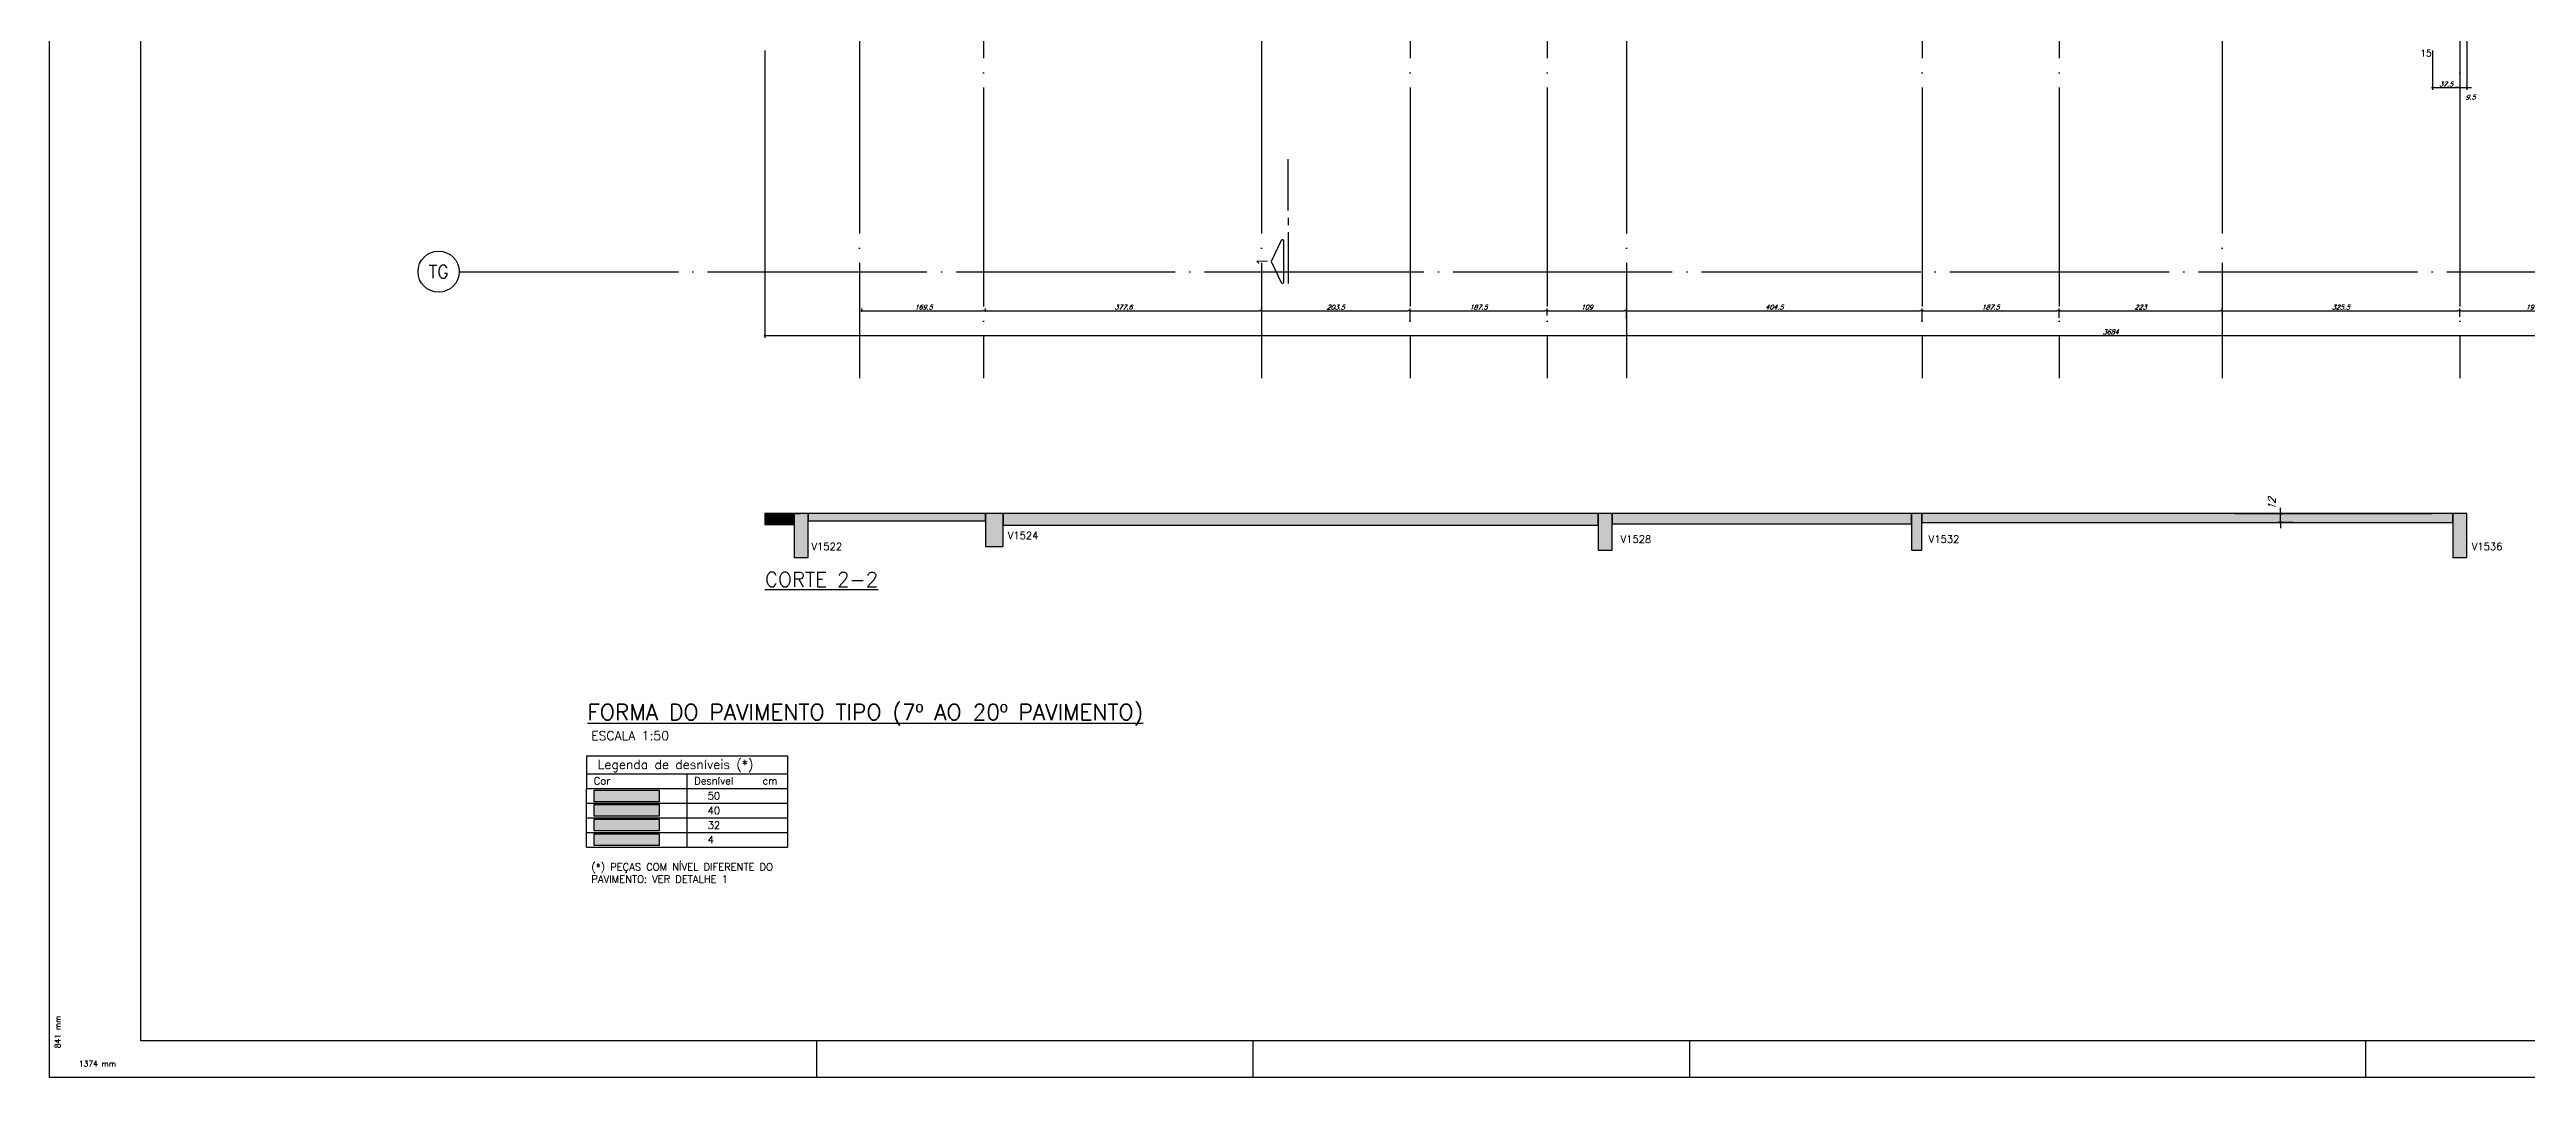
# Model space of a CAD drawing. Header units: millimetres. Extents: x -2368 to 4502, y -1988 to 2217.
# Drawn here: x -2368 to 1022, y -1988 to -581 of the extents above; entities that cross this region are included whole.
import ezdxf
from ezdxf.enums import TextEntityAlignment as Align

# ---------------------------------------------------------------- set-up
doc = ezdxf.new("R2010")
doc.units = ezdxf.units.MM
doc.header["$LTSCALE"] = 50
doc.linetypes.add('EIXO', pattern=[6.8, 6, -0.4, 0, -0.4])
for name, color, linetype in [('F-CORTE', 4, 'Continuous'), ('F-CORTE-INDICAÇÃO', 4, 'Continuous'), ('F-COTAS', 106, 'Continuous'), ('F-DESNIVEL-1', 254, 'Continuous'), ('F-EIXO', 12, 'EIXO'), ('F-MARGEM', 1, 'Continuous'), ('F-PILARES-DIM', 172, 'Continuous'), ('F-SOLIDO-CORTE', 71, 'Continuous'), ('F-TABELA-NÍVEIS', 1, 'Continuous'), ('F-TEXTO', 6, 'Continuous'), ('F-TEXTO-YELLOW', 2, 'Continuous')]:
    doc.layers.add(name, color=color, linetype=linetype)
for name, color, linetype, true_color in [('F-DESNIVEL-2', 7, 'Continuous', 0xffd1e8), ('F-DESNIVEL-3', 7, 'Continuous', 0xd5c7ff), ('F-DESNIVEL-4', 7, 'Continuous', 0xc3f1b6)]:
    doc.layers.add(name, color=color, linetype=linetype, true_color=true_color)
doc.styles.add('CP-TEXT-INCL', font='romans.shx', dxfattribs={"oblique": 20})
doc.styles.add('CP-TEXTO', font='romans.shx')
doc.styles.add('MCP', font='romans.shx')
doc.styles.add('ROMANS', font='romans.shx')
doc.dimstyles.new('CP-COTAS-50', dxfattribs={"dimscale": 0.64, "dimtxt": 10, "dimasz": 5, "dimexe": 5, "dimexo": 5, "dimgap": 2.5, "dimtad": 1, "dimdec": 1, "dimdsep": 46, "dimtxsty": 'CP-TEXT-INCL', "dimblk1": 'DOT', "dimblk2": 'DOT', "dimsah": 1, "dimcen": 9, "dimclrd": 256, "dimclre": 256, "dimclrt": 256, "dimadec": 0, "dimazin": 0, "dimtfac": 1, "dimtdec": 1, "dimtmove": 2, "dimatfit": 3, "dimldrblk": 'DOT', "dimfxl": 0, "dimtolj": 1, "dimarcsym": 0})

# ---------------------------------------------------------------- blocks, each defined once
blk = doc.blocks.new('*U8')
at = {"layer": 'F-CORTE-INDICAÇÃO'}
for p, q in [((-100, 0), (-170, 0)), ((-80, 0), (-90, 0)), ((-70, 0), (0, 0))]:
    blk.add_line(p, q, dxfattribs=at)
blk.add_lwpolyline([(-112, 6, 0.802585), (-111.2, 9.8), (-140, 23.3), (-168.8, 9.8, 0.802585), (-168, 6)], format="xyb", close=True, dxfattribs=at)
at = {"layer": 'F-CORTE-INDICAÇÃO', "style": 'ROMANS'}
blk.add_attdef('CORTE', text='', height=15, dxfattribs=at).set_placement((-140, 35.8), align=Align.MIDDLE_CENTER)
at = {"layer": 'F-CORTE-INDICAÇÃO', "color": 2, "style": 'ROMANS'}
blk.add_attdef('FOLHA', text='', height=12, dxfattribs=at).set_placement((-140, -10), align=Align.MIDDLE_CENTER)
blk = doc.blocks.new('*U19')
at = {"layer": 'F-EIXO'}
blk.add_line((0, 0), (0, -2878.8), dxfattribs=at)
at = {"layer": 'F-EIXO', "color": 2, "linetype": 'Continuous'}
blk.add_circle((0, 28.2), 28.2, dxfattribs=at)
at = {"layer": 'F-TEXTO', "style": 'ROMANS'}
blk.add_attdef('EIXO', text='', height=17.5, rotation=360, dxfattribs=at).set_placement((0, 28.2), align=Align.MIDDLE_CENTER)
blk = doc.blocks.new('*U172')
at = {"layer": 'F-EIXO'}
blk.add_line((0, 0), (0, -2778.8), dxfattribs=at)
at = {"layer": 'F-EIXO', "color": 2, "linetype": 'Continuous'}
blk.add_circle((0, 28.2), 28.2, dxfattribs=at)
at = {"layer": 'F-TEXTO', "style": 'ROMANS'}
blk.add_attdef('EIXO', text='', height=17.5, rotation=360, dxfattribs=at).set_placement((0, 28.2), align=Align.MIDDLE_CENTER)
blk = doc.blocks.new('*U21')
at = {"layer": 'F-EIXO'}
blk.add_line((0, 0), (0, -2878.8), dxfattribs=at)
at = {"layer": 'F-EIXO', "color": 2, "linetype": 'Continuous'}
blk.add_circle((0, 28.2), 28.2, dxfattribs=at)
at = {"layer": 'F-TEXTO', "style": 'ROMANS'}
blk.add_attdef('EIXO', text='', height=17.5, rotation=360, dxfattribs=at).set_placement((0, 28.2), align=Align.MIDDLE_CENTER)
blk = doc.blocks.new('*U173')
at = {"layer": 'F-EIXO'}
blk.add_line((0, 0), (0, -2878.8), dxfattribs=at)
at = {"layer": 'F-EIXO', "color": 2, "linetype": 'Continuous'}
blk.add_circle((0, 28.2), 28.2, dxfattribs=at)
at = {"layer": 'F-TEXTO', "style": 'ROMANS'}
blk.add_attdef('EIXO', text='', height=17.5, rotation=360, dxfattribs=at).set_placement((0, 28.2), align=Align.MIDDLE_CENTER)
blk = doc.blocks.new('*U171')
at = {"layer": 'F-EIXO'}
blk.add_line((0, 0), (0, -2878.8), dxfattribs=at)
at = {"layer": 'F-EIXO', "color": 2, "linetype": 'Continuous'}
blk.add_circle((0, 28.2), 28.2, dxfattribs=at)
at = {"layer": 'F-TEXTO', "style": 'ROMANS'}
blk.add_attdef('EIXO', text='', height=17.5, rotation=360, dxfattribs=at).set_placement((0, 28.2), align=Align.MIDDLE_CENTER)
blk = doc.blocks.new('*U16')
at = {"layer": 'F-EIXO'}
blk.add_line((0, 0), (4857.5, 0), dxfattribs=at)
at = {"layer": 'F-EIXO', "color": 2, "linetype": 'Continuous'}
blk.add_circle((-28.2, 0), 28.2, dxfattribs=at)
at = {"layer": 'F-TEXTO', "style": 'ROMANS'}
blk.add_attdef('EIXO', text='', height=17.5, dxfattribs=at).set_placement((-28.2, 0), align=Align.MIDDLE_CENTER)
blk = doc.blocks.new('_DOT')
at = {"color": 0, "linetype": 'ByBlock'}
blk.add_line((-0.5, 0), (-1, 0), dxfattribs=at)
at = {"color": 0, "linetype": 'ByBlock', "const_width": 0.5}
blk.add_lwpolyline([(-0.25, 0, 1), (0.25, 0, 1)], format="xyb", close=True, dxfattribs=at)
blk = doc.blocks.new('*D210')
at = {"layer": 'DEFPOINTS', "color": 0, "transparency": 16777216}
for p in [(-1389, -579), (2295, -855.5), (2295, -972.3)]:
    blk.add_point(p, dxfattribs=at)
at = {"layer": 'F-COTAS', "lineweight": -2, "transparency": 16777216}
for p, q in [((-1389, -582.2), (-1389, -975.5)), ((2295, -858.7), (2295, -975.5)), ((-1385.8, -972.3), (2291.8, -972.3))]:
    blk.add_line(p, q, dxfattribs=at)
at = {"layer": 'F-COTAS', "lineweight": -2, "transparency": 16777216, "xscale": 3.2, "yscale": 3.2, "zscale": 3.2, "rotation": 180}
blk.add_blockref('_DOT', (-1389, -972.3), dxfattribs=at)
at = {"layer": 'F-COTAS', "lineweight": -2, "transparency": 16777216, "xscale": 3.2, "yscale": 3.2, "zscale": 3.2}
blk.add_blockref('_DOT', (2295, -972.3), dxfattribs=at)
at = {"layer": 'F-COTAS', "transparency": 16777216, "insert": (453, -967.5), "char_height": 6.4, "attachment_point": 5, "style": 'CP-TEXT-INCL'}
blk.add_mtext('\\A1;3684', dxfattribs=at)
blk = doc.blocks.new('*D211')
at = {"layer": 'DEFPOINTS', "color": 0, "transparency": 16777216}
for p in [(-1256.6, -943.2), (-1087.1, -938.4), (-1087.1, -943.2)]:
    blk.add_point(p, dxfattribs=at)
at = {"layer": 'F-COTAS', "lineweight": -2, "transparency": 16777216}
for p, q in [((-1256.6, -940), (-1256.6, -935.2)), ((-1253.4, -938.4), (-1090.3, -938.4)), ((-1087.1, -940), (-1087.1, -935.2))]:
    blk.add_line(p, q, dxfattribs=at)
at = {"layer": 'F-COTAS', "lineweight": -2, "transparency": 16777216, "xscale": 3.2, "yscale": 3.2, "zscale": 3.2, "rotation": 180}
blk.add_blockref('_DOT', (-1256.6, -938.4), dxfattribs=at)
at = {"layer": 'F-COTAS', "lineweight": -2, "transparency": 16777216, "xscale": 3.2, "yscale": 3.2, "zscale": 3.2}
blk.add_blockref('_DOT', (-1087.1, -938.4), dxfattribs=at)
at = {"layer": 'F-COTAS', "transparency": 16777216, "insert": (-1171.9, -933.6), "char_height": 6.4, "attachment_point": 5, "style": 'CP-TEXT-INCL'}
blk.add_mtext('\\A1;169.5', dxfattribs=at)
blk = doc.blocks.new('*D212')
at = {"layer": 'DEFPOINTS', "color": 0, "transparency": 16777216}
for p in [(-1087.1, -943.2), (-709.5, -938.4), (-709.5, -940.9)]:
    blk.add_point(p, dxfattribs=at)
at = {"layer": 'F-COTAS', "lineweight": -2, "transparency": 16777216}
for p, q in [((-1087.1, -940), (-1087.1, -935.2)), ((-1083.9, -938.4), (-712.7, -938.4)), ((-709.5, -937.7), (-709.5, -935.2))]:
    blk.add_line(p, q, dxfattribs=at)
at = {"layer": 'F-COTAS', "lineweight": -2, "transparency": 16777216, "xscale": 3.2, "yscale": 3.2, "zscale": 3.2, "rotation": 180}
blk.add_blockref('_DOT', (-1087.1, -938.4), dxfattribs=at)
at = {"layer": 'F-COTAS', "lineweight": -2, "transparency": 16777216, "xscale": 3.2, "yscale": 3.2, "zscale": 3.2}
blk.add_blockref('_DOT', (-709.5, -938.4), dxfattribs=at)
at = {"layer": 'F-COTAS', "transparency": 16777216, "insert": (-898.3, -933.6), "char_height": 6.4, "attachment_point": 5, "style": 'CP-TEXT-INCL'}
blk.add_mtext('\\A1;377.6', dxfattribs=at)
blk = doc.blocks.new('*D213')
at = {"layer": 'DEFPOINTS', "color": 0, "transparency": 16777216}
for p in [(-709.5, -940.9), (-506, -938.4), (-506, -956.8)]:
    blk.add_point(p, dxfattribs=at)
at = {"layer": 'F-COTAS', "lineweight": -2, "transparency": 16777216}
for p, q in [((-709.5, -937.7), (-709.5, -935.2)), ((-706.3, -938.4), (-509.2, -938.4)), ((-506, -953.6), (-506, -935.2))]:
    blk.add_line(p, q, dxfattribs=at)
at = {"layer": 'F-COTAS', "lineweight": -2, "transparency": 16777216, "xscale": 3.2, "yscale": 3.2, "zscale": 3.2, "rotation": 180}
blk.add_blockref('_DOT', (-709.5, -938.4), dxfattribs=at)
at = {"layer": 'F-COTAS', "lineweight": -2, "transparency": 16777216, "xscale": 3.2, "yscale": 3.2, "zscale": 3.2}
blk.add_blockref('_DOT', (-506, -938.4), dxfattribs=at)
at = {"layer": 'F-COTAS', "transparency": 16777216, "insert": (-607.8, -933.6), "char_height": 6.4, "attachment_point": 5, "style": 'CP-TEXT-INCL'}
blk.add_mtext('\\A1;203.5', dxfattribs=at)
blk = doc.blocks.new('*D214')
at = {"layer": 'DEFPOINTS', "color": 0, "transparency": 16777216}
for p in [(-318.5, -938.4), (-318.5, -948.4), (-506, -956.8)]:
    blk.add_point(p, dxfattribs=at)
at = {"layer": 'F-COTAS', "lineweight": -2, "transparency": 16777216}
for p, q in [((-506, -953.6), (-506, -935.2)), ((-502.8, -938.4), (-321.7, -938.4)), ((-318.5, -945.2), (-318.5, -935.2))]:
    blk.add_line(p, q, dxfattribs=at)
at = {"layer": 'F-COTAS', "lineweight": -2, "transparency": 16777216, "xscale": 3.2, "yscale": 3.2, "zscale": 3.2, "rotation": 180}
blk.add_blockref('_DOT', (-506, -938.4), dxfattribs=at)
at = {"layer": 'F-COTAS', "lineweight": -2, "transparency": 16777216, "xscale": 3.2, "yscale": 3.2, "zscale": 3.2}
blk.add_blockref('_DOT', (-318.5, -938.4), dxfattribs=at)
at = {"layer": 'F-COTAS', "transparency": 16777216, "insert": (-412.3, -933.6), "char_height": 6.4, "attachment_point": 5, "style": 'CP-TEXT-INCL'}
blk.add_mtext('\\A1;187.5', dxfattribs=at)
blk = doc.blocks.new('*D215')
at = {"layer": 'DEFPOINTS', "color": 0, "transparency": 16777216}
for p in [(-318.5, -948.4), (-209.5, -938.4), (-209.5, -952.2)]:
    blk.add_point(p, dxfattribs=at)
at = {"layer": 'F-COTAS', "lineweight": -2, "transparency": 16777216}
for p, q in [((-318.5, -945.2), (-318.5, -935.2)), ((-315.3, -938.4), (-212.7, -938.4)), ((-209.5, -949), (-209.5, -935.2))]:
    blk.add_line(p, q, dxfattribs=at)
at = {"layer": 'F-COTAS', "lineweight": -2, "transparency": 16777216, "xscale": 3.2, "yscale": 3.2, "zscale": 3.2, "rotation": 180}
blk.add_blockref('_DOT', (-318.5, -938.4), dxfattribs=at)
at = {"layer": 'F-COTAS', "lineweight": -2, "transparency": 16777216, "xscale": 3.2, "yscale": 3.2, "zscale": 3.2}
blk.add_blockref('_DOT', (-209.5, -938.4), dxfattribs=at)
at = {"layer": 'F-COTAS', "transparency": 16777216, "insert": (-264, -933.6), "char_height": 6.4, "attachment_point": 5, "style": 'CP-TEXT-INCL'}
blk.add_mtext('\\A1;109', dxfattribs=at)
blk = doc.blocks.new('*D216')
at = {"layer": 'DEFPOINTS', "color": 0, "transparency": 16777216}
for p in [(195, -938.4), (-209.5, -952.2), (195, -955.3)]:
    blk.add_point(p, dxfattribs=at)
at = {"layer": 'F-COTAS', "lineweight": -2, "transparency": 16777216}
for p, q in [((-209.5, -949), (-209.5, -935.2)), ((-206.3, -938.4), (191.8, -938.4)), ((195, -952.1), (195, -935.2))]:
    blk.add_line(p, q, dxfattribs=at)
at = {"layer": 'F-COTAS', "lineweight": -2, "transparency": 16777216, "xscale": 3.2, "yscale": 3.2, "zscale": 3.2, "rotation": 180}
blk.add_blockref('_DOT', (-209.5, -938.4), dxfattribs=at)
at = {"layer": 'F-COTAS', "lineweight": -2, "transparency": 16777216, "xscale": 3.2, "yscale": 3.2, "zscale": 3.2}
blk.add_blockref('_DOT', (195, -938.4), dxfattribs=at)
at = {"layer": 'F-COTAS', "transparency": 16777216, "insert": (-7.3, -933.6), "char_height": 6.4, "attachment_point": 5, "style": 'CP-TEXT-INCL'}
blk.add_mtext('\\A1;404.5', dxfattribs=at)
blk = doc.blocks.new('*D217')
at = {"layer": 'DEFPOINTS', "color": 0, "transparency": 16777216}
for p in [(382.5, -938.4), (195, -955.3), (382.5, -951.5)]:
    blk.add_point(p, dxfattribs=at)
at = {"layer": 'F-COTAS', "lineweight": -2, "transparency": 16777216}
for p, q in [((195, -952.1), (195, -935.2)), ((198.2, -938.4), (379.3, -938.4)), ((382.5, -948.3), (382.5, -935.2))]:
    blk.add_line(p, q, dxfattribs=at)
at = {"layer": 'F-COTAS', "lineweight": -2, "transparency": 16777216, "xscale": 3.2, "yscale": 3.2, "zscale": 3.2, "rotation": 180}
blk.add_blockref('_DOT', (195, -938.4), dxfattribs=at)
at = {"layer": 'F-COTAS', "lineweight": -2, "transparency": 16777216, "xscale": 3.2, "yscale": 3.2, "zscale": 3.2}
blk.add_blockref('_DOT', (382.5, -938.4), dxfattribs=at)
at = {"layer": 'F-COTAS', "transparency": 16777216, "insert": (288.7, -933.6), "char_height": 6.4, "attachment_point": 5, "style": 'CP-TEXT-INCL'}
blk.add_mtext('\\A1;187.5', dxfattribs=at)
blk = doc.blocks.new('*D218')
at = {"layer": 'DEFPOINTS', "color": 0, "transparency": 16777216}
for p in [(605.5, -938.4), (605.5, -943.9), (382.5, -951.5)]:
    blk.add_point(p, dxfattribs=at)
at = {"layer": 'F-COTAS', "lineweight": -2, "transparency": 16777216}
for p, q in [((382.5, -948.3), (382.5, -935.2)), ((385.7, -938.4), (602.3, -938.4)), ((605.5, -940.7), (605.5, -935.2))]:
    blk.add_line(p, q, dxfattribs=at)
at = {"layer": 'F-COTAS', "lineweight": -2, "transparency": 16777216, "xscale": 3.2, "yscale": 3.2, "zscale": 3.2, "rotation": 180}
blk.add_blockref('_DOT', (382.5, -938.4), dxfattribs=at)
at = {"layer": 'F-COTAS', "lineweight": -2, "transparency": 16777216, "xscale": 3.2, "yscale": 3.2, "zscale": 3.2}
blk.add_blockref('_DOT', (605.5, -938.4), dxfattribs=at)
at = {"layer": 'F-COTAS', "transparency": 16777216, "insert": (494, -933.6), "char_height": 6.4, "attachment_point": 5, "style": 'CP-TEXT-INCL'}
blk.add_mtext('\\A1;223', dxfattribs=at)
blk = doc.blocks.new('*D219')
at = {"layer": 'DEFPOINTS', "color": 0, "transparency": 16777216}
for p in [(605.5, -943.9), (931, -938.4), (931, -949.9)]:
    blk.add_point(p, dxfattribs=at)
at = {"layer": 'F-COTAS', "lineweight": -2, "transparency": 16777216}
for p, q in [((605.5, -940.7), (605.5, -935.2)), ((608.7, -938.4), (927.8, -938.4)), ((931, -946.7), (931, -935.2))]:
    blk.add_line(p, q, dxfattribs=at)
at = {"layer": 'F-COTAS', "lineweight": -2, "transparency": 16777216, "xscale": 3.2, "yscale": 3.2, "zscale": 3.2, "rotation": 180}
blk.add_blockref('_DOT', (605.5, -938.4), dxfattribs=at)
at = {"layer": 'F-COTAS', "lineweight": -2, "transparency": 16777216, "xscale": 3.2, "yscale": 3.2, "zscale": 3.2}
blk.add_blockref('_DOT', (931, -938.4), dxfattribs=at)
at = {"layer": 'F-COTAS', "transparency": 16777216, "insert": (768.2, -933.6), "char_height": 6.4, "attachment_point": 5, "style": 'CP-TEXT-INCL'}
blk.add_mtext('\\A1;325.5', dxfattribs=at)
blk = doc.blocks.new('*D220')
at = {"layer": 'DEFPOINTS', "color": 0, "transparency": 16777216}
for p in [(1128, -938.4), (931, -949.9), (1128, -955.2)]:
    blk.add_point(p, dxfattribs=at)
at = {"layer": 'F-COTAS', "lineweight": -2, "transparency": 16777216}
for p, q in [((931, -946.7), (931, -935.2)), ((934.2, -938.4), (1124.8, -938.4)), ((1128, -952), (1128, -935.2))]:
    blk.add_line(p, q, dxfattribs=at)
at = {"layer": 'F-COTAS', "lineweight": -2, "transparency": 16777216, "xscale": 3.2, "yscale": 3.2, "zscale": 3.2, "rotation": 180}
blk.add_blockref('_DOT', (931, -938.4), dxfattribs=at)
at = {"layer": 'F-COTAS', "lineweight": -2, "transparency": 16777216, "xscale": 3.2, "yscale": 3.2, "zscale": 3.2}
blk.add_blockref('_DOT', (1128, -938.4), dxfattribs=at)
at = {"layer": 'F-COTAS', "transparency": 16777216, "insert": (1029.5, -933.6), "char_height": 6.4, "attachment_point": 5, "style": 'CP-TEXT-INCL'}
blk.add_mtext('\\A1;197', dxfattribs=at)
blk = doc.blocks.new('*D227')
at = {"layer": 'DEFPOINTS', "color": 0, "transparency": 16777216}
for p in [(893.5, -579), (931, -582.8), (931, -633.1)]:
    blk.add_point(p, dxfattribs=at)
at = {"layer": 'F-COTAS', "lineweight": -2, "transparency": 16777216}
for p, q in [((893.5, -582.2), (893.5, -636.3)), ((931, -586), (931, -636.3)), ((896.7, -633.1), (927.8, -633.1))]:
    blk.add_line(p, q, dxfattribs=at)
at = {"layer": 'F-COTAS', "lineweight": -2, "transparency": 16777216, "xscale": 3.2, "yscale": 3.2, "zscale": 3.2, "rotation": 180}
blk.add_blockref('_DOT', (893.5, -633.1), dxfattribs=at)
at = {"layer": 'F-COTAS', "lineweight": -2, "transparency": 16777216, "xscale": 3.2, "yscale": 3.2, "zscale": 3.2}
blk.add_blockref('_DOT', (931, -633.1), dxfattribs=at)
at = {"layer": 'F-COTAS', "transparency": 16777216, "insert": (912.2, -628.3), "char_height": 6.4, "attachment_point": 5, "style": 'CP-TEXT-INCL'}
blk.add_mtext('\\A1;37.5', dxfattribs=at)
blk = doc.blocks.new('*D228')
at = {"layer": 'DEFPOINTS', "color": 0, "transparency": 16777216}
for p in [(931, -539), (940.5, -539), (940.5, -633.1)]:
    blk.add_point(p, dxfattribs=at)
at = {"layer": 'F-COTAS', "lineweight": -2, "transparency": 16777216}
for p, q in [((931, -542.2), (931, -636.3)), ((940.5, -542.2), (940.5, -636.3)), ((927.8, -633.1), (924.6, -633.1)), ((931, -633.1), (940.5, -633.1)), ((943.7, -633.1), (946.9, -633.1))]:
    blk.add_line(p, q, dxfattribs=at)
at = {"layer": 'F-COTAS', "lineweight": -2, "transparency": 16777216, "xscale": 3.2, "yscale": 3.2, "zscale": 3.2}
blk.add_blockref('_DOT', (931, -633.1), dxfattribs=at)
at = {"layer": 'F-COTAS', "lineweight": -2, "transparency": 16777216, "xscale": 3.2, "yscale": 3.2, "zscale": 3.2, "rotation": 180}
blk.add_blockref('_DOT', (940.5, -633.1), dxfattribs=at)
at = {"layer": 'F-COTAS', "transparency": 16777216, "insert": (945.7, -646.1), "char_height": 6.4, "attachment_point": 5, "style": 'CP-TEXT-INCL'}
blk.add_mtext('\\A1;9.5', dxfattribs=at)
blk = doc.blocks.new('A0-1L')
at = {"layer": 'F-MARGEM', "color": 2}
for p, q in [((0, 0), (0, 84.1)), ((21, 1), (21, 0)), ((21, 1), (21, 0)), ((32.95, 0), (32.95, 1)), ((32.95, 0), (32.95, 1)), ((44.9, 1), (44.9, 0)), ((44.9, 1), (44.9, 0)), ((63.4, 1), (63.4, 0)), ((63.4, 1), (63.4, 0)), ((137.4, 0), (0, 0))]:
    blk.add_line(p, q, dxfattribs=at)
blk.add_lwpolyline([(0, 84.1), (137.4, 84.1), (137.4, 0), (0, 0)], close=True, dxfattribs=at)
at = {"layer": 'F-MARGEM', "color": 7}
blk.add_lwpolyline([(2.5, 83.1), (136.4, 83.1), (136.4, 1), (2.5, 1)], close=True, dxfattribs=at)
at = {"layer": 'F-MARGEM', "color": 1, "style": 'MCP'}
blk.add_text('841 mm', height=0.1524, rotation=90, dxfattribs=at).set_placement((0.3, 0.8))
blk.add_text('1374 mm', height=0.1524, dxfattribs=at).set_placement((0.8, 0.3))

msp = doc.modelspace()

# ---------------------------------------------------------------- hatches: boundary and pattern name
at = {"layer": 'F-SOLIDO-CORTE', "linetype": 'Continuous'}
for points in [[(-1367.72, -1216.2), (-1389, -1216.2), (-1389, -1217.31), (-1389, -1224.89), (-1389, -1231.2), (-1385.66, -1231.2), (-1364.6, -1231.2), (-1349, -1231.2), (-1349, -1229.95), (-1349, -1222.05), (-1349, -1216.2), (-1364.6, -1216.2)], [(-1342.97, -1216.2), (-1349, -1216.2), (-1349, -1223.13), (-1349, -1257.17), (-1349, -1276.2), (-1342.97, -1276.2), (-1340.78, -1276.2), (-1330, -1276.2), (-1330, -1269.27), (-1330, -1235.23), (-1330, -1216.2), (-1332.2, -1216.2)], [(-1148.16, -1216.2), (-1246.02, -1216.2), (-1254.17, -1216.2), (-1294.16, -1216.2), (-1330, -1216.2), (-1330, -1217.35), (-1330, -1223.03), (-1330, -1226.2), (-1294.16, -1226.2), (-1286.02, -1226.2), (-1246.02, -1226.2), (-1226.09, -1226.2), (-1128.23, -1226.2), (-1106.95, -1226.2), (-1087, -1226.2), (-1087, -1225.04), (-1087, -1219.37), (-1087.03, -1216.2), (-1106.95, -1216.2), (-1128.23, -1216.2)], [(-1087, -1221.4), (-1087, -1246.93), (-1087, -1261.2), (-1079.39, -1261.2), (-1076.62, -1261.2), (-1063, -1261.2), (-1063, -1256), (-1063, -1230.47), (-1063, -1216.2), (-1065.77, -1216.2), (-1079.39, -1216.2), (-1087, -1216.2)], [(-339.98, -1216.2), (-451.17, -1216.2), (-512.15, -1216.2), (-527.57, -1216.2), (-612.5, -1216.2), (-1063, -1216.2), (-1063, -1217.87), (-1063, -1226.72), (-1063, -1232.2), (-978.08, -1232.2), (-527.57, -1232.2), (-512.15, -1232.2), (-451.17, -1232.2), (-339.98, -1232.2), (-290.47, -1232.2), (-248.5, -1232.2), (-248.5, -1230.53), (-248.5, -1224.34), (-248.5, -1216.2), (-290.47, -1216.2)], [(-248.5, -1221.41), (-248.5, -1240.77), (-248.5, -1266.2), (-238.84, -1266.2), (-236.86, -1266.2), (-229.5, -1266.2), (-229.5, -1260.99), (-229.5, -1241.63), (-229.5, -1216.2), (-231.48, -1216.2), (-238.84, -1216.2), (-248.5, -1216.2)], [(-103.11, -1216.2), (-229.5, -1216.2), (-229.5, -1217.66), (-229.5, -1223.08), (-229.5, -1230.2), (-103.11, -1230.2), (-97.16, -1230.2), (-75.1, -1230.2), (-38.29, -1230.2), (98.36, -1230.2), (106.33, -1230.2), (180.5, -1230.2), (180.5, -1228.74), (180.5, -1222.63), (180.5, -1216.2), (106.33, -1216.2), (98.36, -1216.2), (61.55, -1216.2), (-75.1, -1216.2), (-81.04, -1216.2)], [(186.93, -1216.2), (180.5, -1216.2), (180.5, -1221.41), (180.5, -1243.24), (180.5, -1266.2), (186.93, -1266.2), (188.39, -1266.2), (194.5, -1266.2), (194.5, -1260.99), (194.5, -1239.16), (194.5, -1216.2), (193.04, -1216.2)], [(194.5, -1217.45), (194.5, -1222.69), (194.5, -1228.2), (277.85, -1228.2), (316.59, -1228.2), (478.74, -1228.2), (588.5, -1228.2), (596.74, -1228.2), (631.22, -1228.2), (740.16, -1228.2), (768.99, -1228.2), (921.5, -1228.2), (921.5, -1226.95), (921.5, -1221.71), (921.5, -1216.2), (892.67, -1216.2), (740.16, -1216.2), (631.22, -1216.2), (622.99, -1216.2), (588.5, -1216.2), (478.74, -1216.2), (440.01, -1216.2), (277.85, -1216.2), (194.5, -1216.2)], [(921.5, -1222.45), (921.5, -1248.64), (921.5, -1276.2), (930.23, -1276.2), (932.21, -1276.2), (940.5, -1276.2), (940.5, -1269.94), (940.5, -1243.75), (940.5, -1216.2), (938.52, -1216.2), (930.23, -1216.2), (921.5, -1216.2)]]:
    msp.add_hatch(color=256, dxfattribs=at).paths.add_polyline_path(points, flags=16)

# ---------------------------------------------------------------- linework, layer by layer
at = {"layer": 'F-CORTE', "linetype": 'Continuous'}
for p, q in [((-1367.72, -1216.2), (-1389, -1216.2)), ((-1389, -1216.2), (-1389, -1217.31)), ((-1389, -1217.31), (-1389, -1224.89)), ((-1349, -1216.2), (-1367.72, -1216.2)), ((-1148.16, -1216.2), (-1356.8, -1216.2)), ((-1087.03, -1216.2), (-1148.16, -1216.2)), ((-1079.39, -1216.2), (-1087, -1216.2)), ((-1065.77, -1216.2), (-1079.39, -1216.2)), ((-1063, -1216.2), (-1065.77, -1216.2)), ((-339.98, -1216.2), (-1063, -1216.2)), ((-248.5, -1216.2), (-339.98, -1216.2)), ((-238.84, -1216.2), (-248.5, -1216.2)), ((-231.48, -1216.2), (-238.84, -1216.2)), ((-229.5, -1216.2), (-231.48, -1216.2)), ((-103.11, -1216.2), (-229.5, -1216.2)), ((180.5, -1216.2), (-103.11, -1216.2)), ((186.93, -1216.2), (180.5, -1216.2)), ((194.5, -1216.2), (186.93, -1216.2)), ((277.85, -1216.2), (194.5, -1216.2)), ((440.01, -1216.2), (277.85, -1216.2)), ((478.74, -1216.2), (440.01, -1216.2)), ((588.5, -1216.2), (478.74, -1216.2)), ((622.99, -1216.2), (588.5, -1216.2)), ((622.99, -1216.2), (631.22, -1216.2)), ((631.22, -1216.2), (740.16, -1216.2)), ((740.16, -1216.2), (892.67, -1216.2)), ((921.5, -1216.2), (892.67, -1216.2)), ((930.23, -1216.2), (921.5, -1216.2)), ((938.52, -1216.2), (930.23, -1216.2)), ((940.5, -1216.2), (938.52, -1216.2)), ((940.5, -1243.75), (940.5, -1216.2)), ((-1389, -1224.89), (-1389, -1231.2)), ((-1389, -1231.2), (-1385.66, -1231.2)), ((-1385.66, -1231.2), (-1364.6, -1231.2)), ((-1364.6, -1231.2), (-1349, -1231.2)), ((-1349, -1231.2), (-1349, -1257.17)), ((-1330, -1235.23), (-1330, -1226.2)), ((-1330, -1226.2), (-1294.16, -1226.2)), ((-1330, -1269.27), (-1330, -1235.23)), ((-1294.16, -1226.2), (-1286.02, -1226.2)), ((-1286.02, -1226.2), (-1246.02, -1226.2)), ((-1246.02, -1226.2), (-1226.09, -1226.2)), ((-1226.09, -1226.2), (-1128.23, -1226.2)), ((-1128.23, -1226.2), (-1106.95, -1226.2)), ((-1106.95, -1226.2), (-1087, -1226.2)), ((-1087, -1226.2), (-1087, -1261.2)), ((-1063, -1256), (-1063, -1232.2)), ((-1063, -1232.2), (-978.08, -1232.2)), ((-978.08, -1232.2), (-527.57, -1232.2)), ((-527.57, -1232.2), (-512.15, -1232.2)), ((-512.15, -1232.2), (-451.17, -1232.2)), ((-451.17, -1232.2), (-339.98, -1232.2)), ((-339.98, -1232.2), (-290.47, -1232.2)), ((-290.47, -1232.2), (-248.5, -1232.2)), ((-248.5, -1232.2), (-248.5, -1266.2)), ((-229.5, -1241.63), (-229.5, -1230.2)), ((-229.5, -1230.2), (-103.11, -1230.2)), ((-229.5, -1260.99), (-229.5, -1241.63)), ((-103.11, -1230.2), (-97.16, -1230.2)), ((-97.16, -1230.2), (-75.1, -1230.2)), ((-75.1, -1230.2), (-38.29, -1230.2)), ((-38.29, -1230.2), (98.36, -1230.2)), ((98.36, -1230.2), (106.33, -1230.2)), ((106.33, -1230.2), (180.5, -1230.2)), ((180.5, -1230.2), (180.5, -1243.24)), ((180.5, -1243.24), (180.5, -1266.2)), ((194.5, -1239.16), (194.5, -1228.2)), ((194.5, -1228.2), (277.85, -1228.2)), ((194.5, -1260.99), (194.5, -1239.16)), ((277.85, -1228.2), (316.59, -1228.2)), ((316.59, -1228.2), (478.74, -1228.2)), ((478.74, -1228.2), (588.5, -1228.2)), ((588.5, -1228.2), (596.74, -1228.2)), ((596.74, -1228.2), (631.22, -1228.2)), ((631.22, -1228.2), (740.16, -1228.2)), ((740.16, -1228.2), (768.99, -1228.2)), ((768.99, -1228.2), (921.5, -1228.2)), ((921.5, -1228.2), (921.5, -1276.2)), ((940.5, -1269.94), (940.5, -1243.75)), ((-1349, -1257.17), (-1349, -1276.2)), ((-1349, -1276.2), (-1342.97, -1276.2)), ((-1342.97, -1276.2), (-1340.78, -1276.2)), ((-1340.78, -1276.2), (-1330, -1276.2)), ((-1330, -1276.2), (-1330, -1269.27)), ((-1087, -1261.2), (-1079.39, -1261.2)), ((-1079.39, -1261.2), (-1076.62, -1261.2)), ((-1076.62, -1261.2), (-1063, -1261.2)), ((-1063, -1261.2), (-1063, -1256)), ((-248.5, -1266.2), (-238.84, -1266.2)), ((-238.84, -1266.2), (-236.86, -1266.2)), ((-236.86, -1266.2), (-229.5, -1266.2)), ((-229.5, -1266.2), (-229.5, -1260.99)), ((180.5, -1266.2), (186.93, -1266.2)), ((186.93, -1266.2), (188.39, -1266.2)), ((188.39, -1266.2), (194.5, -1266.2)), ((194.5, -1266.2), (194.5, -1260.99)), ((921.5, -1276.2), (930.23, -1276.2)), ((930.23, -1276.2), (932.21, -1276.2)), ((932.21, -1276.2), (940.5, -1276.2)), ((940.5, -1276.2), (940.5, -1269.94))]:
    msp.add_line(p, q, dxfattribs=at)
at = {"layer": 'F-COTAS'}
for p, q in [((702.86, -1216.2), (681.48, -1216.2)), ((685.48, -1212.2), (685.48, -1208.2)), ((685.48, -1228.2), (685.48, -1216.2)), ((702.86, -1228.2), (681.48, -1228.2)), ((685.48, -1232.2), (685.48, -1236.2))]:
    msp.add_line(p, q, dxfattribs=at)
at = {"layer": 'F-DESNIVEL-1'}
for points in [[(-1623.36, -1610.03), (-1533.36, -1610.03), (-1533.36, -1595.03)], [(-1623.36, -1610.03), (-1533.36, -1595.03), (-1623.36, -1595.03)], [(-1623.36, -1610.03), (-1623.36, -1595.03), (-1623.36, -1610.03)]]:
    msp.add_solid(points, dxfattribs=at)
at = {"layer": 'F-DESNIVEL-2'}
for points in [[(-1623.36, -1630.03), (-1623.36, -1615.03), (-1623.36, -1630.03)], [(-1623.36, -1650.03), (-1533.36, -1650.03), (-1533.36, -1635.03)], [(-1623.36, -1650.03), (-1533.36, -1635.03), (-1623.36, -1635.03)], [(-1623.36, -1650.03), (-1623.36, -1635.03), (-1623.36, -1650.03)]]:
    msp.add_solid(points, dxfattribs=at)
at = {"layer": 'F-DESNIVEL-3'}
for points in [[(-1623.36, -1670.03), (-1533.36, -1670.03), (-1533.36, -1655.03)], [(-1623.36, -1670.03), (-1533.36, -1655.03), (-1623.36, -1655.03)], [(-1623.36, -1670.03), (-1623.36, -1655.03), (-1623.36, -1670.03)]]:
    msp.add_solid(points, dxfattribs=at)
at = {"layer": 'F-DESNIVEL-4'}
for points in [[(-1623.36, -1630.03), (-1533.36, -1630.03), (-1533.36, -1615.03)], [(-1623.36, -1630.03), (-1533.36, -1615.03), (-1623.36, -1615.03)]]:
    msp.add_solid(points, dxfattribs=at)
at = {"layer": 'F-SOLIDO-CORTE', "linetype": 'Continuous'}
for p, q in [((-1367.72, -1216.2), (-1389, -1216.2)), ((-1389, -1216.2), (-1389, -1217.31)), ((-1389, -1217.31), (-1389, -1224.89)), ((-1349, -1216.2), (-1364.6, -1216.2)), ((-1349, -1216.2), (-1347.78, -1216.2)), ((-1349, -1222.05), (-1349, -1216.2)), ((-1342.97, -1216.2), (-1349, -1216.2)), ((-1349, -1216.2), (-1349, -1223.13)), ((-1347.78, -1216.2), (-1340.44, -1216.2)), ((-1332.2, -1216.2), (-1342.97, -1216.2)), ((-1294.16, -1216.2), (-1330, -1216.2)), ((-1330, -1235.23), (-1330, -1216.2)), ((-1330, -1217.35), (-1330, -1223.03)), ((-1254.17, -1216.2), (-1294.16, -1216.2)), ((-1246.02, -1216.2), (-1254.17, -1216.2)), ((-1148.16, -1216.2), (-1246.02, -1216.2)), ((-1128.23, -1216.2), (-1148.16, -1216.2)), ((-1106.95, -1216.2), (-1128.23, -1216.2)), ((-1087.03, -1216.2), (-1106.95, -1216.2)), ((-1087, -1219.37), (-1087.03, -1216.2)), ((-1079.39, -1216.2), (-1087, -1216.2)), ((-1087, -1216.2), (-1087, -1221.4)), ((-1087, -1225.04), (-1087, -1219.37)), ((-1065.77, -1216.2), (-1079.39, -1216.2)), ((-1063, -1216.2), (-1065.77, -1216.2)), ((-612.5, -1216.2), (-1063, -1216.2)), ((-1063, -1216.2), (-1063, -1217.87)), ((-1063, -1230.47), (-1063, -1216.2)), ((-1063, -1217.87), (-1063, -1226.72)), ((-527.57, -1216.2), (-612.5, -1216.2)), ((-512.15, -1216.2), (-527.57, -1216.2)), ((-451.17, -1216.2), (-512.15, -1216.2)), ((-339.98, -1216.2), (-451.17, -1216.2)), ((-290.47, -1216.2), (-339.98, -1216.2)), ((-248.5, -1216.2), (-290.47, -1216.2)), ((-248.5, -1224.34), (-248.5, -1216.2)), ((-238.84, -1216.2), (-248.5, -1216.2)), ((-248.5, -1216.2), (-248.5, -1221.41)), ((-231.48, -1216.2), (-238.84, -1216.2)), ((-229.5, -1216.2), (-231.48, -1216.2)), ((-103.11, -1216.2), (-229.5, -1216.2)), ((-229.5, -1216.2), (-229.5, -1217.66)), ((-229.5, -1241.63), (-229.5, -1216.2)), ((-229.5, -1217.66), (-229.5, -1223.08)), ((-81.04, -1216.2), (-103.11, -1216.2)), ((-75.1, -1216.2), (-81.04, -1216.2)), ((61.55, -1216.2), (-75.1, -1216.2)), ((98.36, -1216.2), (61.55, -1216.2)), ((106.33, -1216.2), (98.36, -1216.2)), ((180.5, -1216.2), (106.33, -1216.2)), ((180.5, -1222.63), (180.5, -1216.2)), ((186.93, -1216.2), (180.5, -1216.2)), ((180.5, -1216.2), (180.5, -1221.41)), ((193.04, -1216.2), (186.93, -1216.2)), ((194.5, -1216.2), (193.04, -1216.2)), ((277.85, -1216.2), (194.5, -1216.2)), ((194.5, -1216.2), (194.5, -1217.45)), ((194.5, -1239.16), (194.5, -1216.2)), ((194.5, -1217.45), (194.5, -1222.69)), ((440.01, -1216.2), (277.85, -1216.2)), ((478.74, -1216.2), (440.01, -1216.2)), ((588.5, -1216.2), (478.74, -1216.2)), ((622.99, -1216.2), (588.5, -1216.2)), ((631.22, -1216.2), (622.99, -1216.2)), ((740.16, -1216.2), (631.22, -1216.2)), ((892.67, -1216.2), (740.16, -1216.2)), ((921.5, -1216.2), (892.67, -1216.2)), ((921.5, -1221.71), (921.5, -1216.2)), ((930.23, -1216.2), (921.5, -1216.2)), ((921.5, -1216.2), (921.5, -1222.45)), ((938.52, -1216.2), (930.23, -1216.2)), ((940.5, -1216.2), (938.52, -1216.2)), ((940.5, -1243.75), (940.5, -1216.2)), ((-1389, -1224.89), (-1389, -1231.2)), ((-1389, -1231.2), (-1385.66, -1231.2)), ((-1385.66, -1231.2), (-1364.6, -1231.2)), ((-1364.6, -1231.2), (-1349, -1231.2)), ((-1349, -1229.95), (-1349, -1222.05)), ((-1349, -1223.13), (-1349, -1257.17)), ((-1349, -1231.2), (-1349, -1229.95)), ((-1330, -1223.03), (-1330, -1226.2)), ((-1330, -1226.2), (-1294.16, -1226.2)), ((-1330, -1269.27), (-1330, -1235.23)), ((-1294.16, -1226.2), (-1286.02, -1226.2)), ((-1286.02, -1226.2), (-1246.02, -1226.2)), ((-1246.02, -1226.2), (-1226.09, -1226.2)), ((-1226.09, -1226.2), (-1128.23, -1226.2)), ((-1128.23, -1226.2), (-1106.95, -1226.2)), ((-1106.95, -1226.2), (-1087, -1226.2)), ((-1087, -1221.4), (-1087, -1246.93)), ((-1087, -1226.2), (-1087, -1225.04)), ((-1087, -1246.93), (-1087, -1261.2)), ((-1063, -1226.72), (-1063, -1232.2)), ((-1063, -1256), (-1063, -1230.47)), ((-1063, -1232.2), (-978.08, -1232.2)), ((-978.08, -1232.2), (-527.57, -1232.2)), ((-527.57, -1232.2), (-512.15, -1232.2)), ((-512.15, -1232.2), (-451.17, -1232.2)), ((-451.17, -1232.2), (-339.98, -1232.2)), ((-339.98, -1232.2), (-290.47, -1232.2)), ((-290.47, -1232.2), (-248.5, -1232.2)), ((-248.5, -1221.41), (-248.5, -1240.77)), ((-248.5, -1230.53), (-248.5, -1224.34)), ((-248.5, -1232.2), (-248.5, -1230.53)), ((-248.5, -1240.77), (-248.5, -1266.2)), ((-229.5, -1223.08), (-229.5, -1230.2)), ((-229.5, -1230.2), (-103.11, -1230.2)), ((-229.5, -1260.99), (-229.5, -1241.63)), ((-103.11, -1230.2), (-97.16, -1230.2)), ((-97.16, -1230.2), (-75.1, -1230.2)), ((-75.1, -1230.2), (-38.29, -1230.2)), ((-38.29, -1230.2), (98.36, -1230.2)), ((98.36, -1230.2), (106.33, -1230.2)), ((106.33, -1230.2), (180.5, -1230.2)), ((180.5, -1221.41), (180.5, -1243.24)), ((180.5, -1228.74), (180.5, -1222.63)), ((180.5, -1230.2), (180.5, -1228.74)), ((180.5, -1243.24), (180.5, -1266.2)), ((194.5, -1222.69), (194.5, -1228.2)), ((194.5, -1228.2), (277.85, -1228.2)), ((194.5, -1260.99), (194.5, -1239.16)), ((277.85, -1228.2), (316.59, -1228.2)), ((316.59, -1228.2), (478.74, -1228.2)), ((478.74, -1228.2), (588.5, -1228.2)), ((588.5, -1228.2), (596.74, -1228.2)), ((596.74, -1228.2), (631.22, -1228.2)), ((631.22, -1228.2), (740.16, -1228.2)), ((740.16, -1228.2), (768.99, -1228.2)), ((768.99, -1228.2), (921.5, -1228.2)), ((921.5, -1226.95), (921.5, -1221.71)), ((921.5, -1222.45), (921.5, -1248.64)), ((921.5, -1228.2), (921.5, -1226.95)), ((921.5, -1248.64), (921.5, -1276.2)), ((940.5, -1269.94), (940.5, -1243.75)), ((-1349, -1257.17), (-1349, -1276.2)), ((-1349, -1276.2), (-1342.97, -1276.2)), ((-1342.97, -1276.2), (-1340.78, -1276.2)), ((-1340.78, -1276.2), (-1330, -1276.2)), ((-1330, -1276.2), (-1330, -1269.27)), ((-1087, -1261.2), (-1079.39, -1261.2)), ((-1079.39, -1261.2), (-1076.62, -1261.2)), ((-1076.62, -1261.2), (-1063, -1261.2)), ((-1063, -1261.2), (-1063, -1256)), ((-248.5, -1266.2), (-238.84, -1266.2)), ((-238.84, -1266.2), (-236.86, -1266.2)), ((-236.86, -1266.2), (-229.5, -1266.2)), ((-229.5, -1266.2), (-229.5, -1260.99)), ((180.5, -1266.2), (186.93, -1266.2)), ((186.93, -1266.2), (188.39, -1266.2)), ((188.39, -1266.2), (194.5, -1266.2)), ((194.5, -1266.2), (194.5, -1260.99)), ((921.5, -1276.2), (930.23, -1276.2)), ((930.23, -1276.2), (932.21, -1276.2)), ((932.21, -1276.2), (940.5, -1276.2)), ((940.5, -1276.2), (940.5, -1269.94))]:
    msp.add_line(p, q, dxfattribs=at)
at = {"layer": 'F-TABELA-NÍVEIS'}
for p, q in [((-1633.36, -1547.53), (-1633.36, -1592.53)), ((-1633.36, -1547.53), (-1358.36, -1547.53)), ((-1358.36, -1547.53), (-1358.36, -1572.53)), ((-1633.36, -1572.53), (-1358.36, -1572.53)), ((-1633.36, -1592.53), (-1358.36, -1592.53)), ((-1633.36, -1612.53), (-1633.36, -1592.53)), ((-1495.86, -1572.53), (-1495.86, -1592.53)), ((-1495.86, -1592.53), (-1495.86, -1612.53)), ((-1358.36, -1572.53), (-1358.36, -1592.53)), ((-1358.36, -1592.53), (-1358.36, -1612.53)), ((-1633.36, -1612.53), (-1358.36, -1612.53)), ((-1633.36, -1632.53), (-1633.36, -1612.53)), ((-1533.36, -1595.03), (-1623.36, -1595.03)), ((-1623.36, -1595.03), (-1623.36, -1610.03)), ((-1623.36, -1610.03), (-1533.36, -1610.03)), ((-1533.36, -1615.03), (-1623.36, -1615.03)), ((-1623.36, -1615.03), (-1623.36, -1630.03)), ((-1533.36, -1610.03), (-1533.36, -1595.03)), ((-1533.36, -1630.03), (-1533.36, -1615.03)), ((-1495.86, -1612.53), (-1495.86, -1632.53)), ((-1358.36, -1612.53), (-1358.36, -1632.53)), ((-1633.36, -1652.53), (-1633.36, -1632.53)), ((-1633.36, -1632.53), (-1358.36, -1632.53)), ((-1633.36, -1652.53), (-1358.36, -1652.53)), ((-1633.36, -1672.53), (-1633.36, -1652.53)), ((-1623.36, -1630.03), (-1533.36, -1630.03)), ((-1533.36, -1635.03), (-1623.36, -1635.03)), ((-1623.36, -1635.03), (-1623.36, -1650.03)), ((-1623.36, -1650.03), (-1533.36, -1650.03)), ((-1533.36, -1655.03), (-1623.36, -1655.03)), ((-1623.36, -1655.03), (-1623.36, -1670.03)), ((-1533.36, -1650.03), (-1533.36, -1635.03)), ((-1533.36, -1670.03), (-1533.36, -1655.03)), ((-1495.86, -1632.53), (-1495.86, -1652.53)), ((-1495.86, -1652.53), (-1495.86, -1672.53)), ((-1358.36, -1632.53), (-1358.36, -1652.53)), ((-1358.36, -1652.53), (-1358.36, -1672.53)), ((-1633.36, -1672.53), (-1358.36, -1672.53)), ((-1623.36, -1670.03), (-1533.36, -1670.03))]:
    msp.add_line(p, q, dxfattribs=at)

# ---------------------------------------------------------------- block references
at = {"layer": 'F-CORTE-INDICAÇÃO', "linetype": 'Continuous'}
ref = msp.add_blockref('*U8', (-672.64, -731.12), dxfattribs=dict(at, rotation=90))
ref.add_attrib('CORTE', '1', dxfattribs={"height": 15, "rotation": 90, "style": 'ROMANS'}).set_placement((-708.41, -871.12), align=Align.MIDDLE_CENTER)
at = {"layer": 'F-COTAS', "xscale": 4, "yscale": 4, "zscale": 4}
for p, rotation in [((685.48, -1216.2), 270), ((685.48, -1228.2), 90)]:
    msp.add_blockref('_DOT', p, dxfattribs=dict(at, rotation=rotation))
at = {"layer": 'F-EIXO', "linetype": 'Continuous'}
for name, p, values in [('*U171', (-1259.5, 1847.82), {'EIXO': '3'}), ('*U19', (-709.5, 1847.82), {'EIXO': 'Y1'}), ('*U173', (-209.5, 1847.82), {'EIXO': '4'}), ('*U21', (605.5, 1847.82), {'EIXO': '5'}), ('*U172', (-1090, 1747.82), {'EIXO': 'T1'}), ('*U172', (-506, 1747.82), {'EIXO': "T2'"}), ('*U172', (-318.5, 1747.82), {'EIXO': 'T2'}), ('*U172', (195, 1747.82), {'EIXO': "T3'"}), ('*U172', (382.5, 1747.82), {'EIXO': 'T3'}), ('*U172', (931, 1747.82), {'EIXO': "T4'"}), ('*U16', (-1807.52, -885), {'EIXO': 'TG'})]:
    msp.add_blockref(name, p, dxfattribs=at).add_auto_attribs(values)
at = {"layer": 'F-MARGEM', "xscale": 50, "yscale": 50, "zscale": 50}
msp.add_blockref('A0-1L', (-2368.28, -1987.99), dxfattribs=at)

# ---------------------------------------------------------------- texts
at = {"layer": 'F-CORTE', "color": 6, "linetype": 'Continuous', "style": 'MCP'}
msp.add_text('%%UCORTE 2-2', height=20, dxfattribs=at).set_placement((-1389, -1316.2))
at = {"layer": 'F-COTAS', "insert": (673.48, -1202.57), "char_height": 10, "attachment_point": 5, "rotation": 90, "style": 'CP-TEXT-INCL'}
msp.add_mtext('\\A1;12', dxfattribs=at)
at = {"layer": 'F-PILARES-DIM', "linetype": 'Continuous', "style": 'MCP'}
msp.add_text('15', height=9, dxfattribs=at).set_placement((877, -590.25))
at = {"layer": 'F-TABELA-NÍVEIS', "color": 3, "style": 'MCP'}
msp.add_text('Legenda de desníveis (*)', height=12.5, dxfattribs=at).set_placement((-1617.89, -1565.74))
at = {"layer": 'F-TABELA-NÍVEIS', "color": 2, "style": 'MCP'}
for s, p in [('Cor', (-1623.36, -1586.91)), ('Desnível', (-1485.86, -1586.91)), ('cm', (-1392.33, -1586.91)), ('50', (-1467.4, -1607.53)), ('40', (-1467.4, -1627.53)), ('32', (-1467.4, -1647.53)), ('4', (-1467.4, -1667.53))]:
    msp.add_text(s, height=10, dxfattribs=at).set_placement(p)
at = {"layer": 'F-TABELA-NÍVEIS', "style": 'MCP'}
msp.add_text('4', height=10, dxfattribs=at).set_placement((-1467.4, -1667.53))
at = {"layer": 'F-TABELA-NÍVEIS', "color": 2, "insert": (-1626.63, -1694.85), "char_height": 10, "width": 276.9593, "attachment_point": 1, "style": 'MCP'}
msp.add_mtext('(*) PEÇAS COM NÍVEL DIFERENTE DO PAVIMENTO: VER DETALHE 1', dxfattribs=at)
at = {"layer": 'F-TEXTO', "style": 'ROMANS'}
msp.add_text('%%UFORMA DO PAVIMENTO TIPO (7º AO 20º PAVIMENTO)', height=21.875, dxfattribs=at).set_placement((-1631.78, -1498.75))
at = {"layer": 'F-TEXTO-YELLOW', "linetype": 'Continuous', "style": 'MCP'}
for s, p in [('V1524', (-1056.66, -1251.2)), ('V1528', (-217.81, -1256.2)), ('V1532', (203.84, -1256.2)), ('V1522', (-1325.36, -1266.2)), ('V1536', (947.34, -1266.2))]:
    msp.add_text(s, height=10, dxfattribs=at).set_placement(p)
at = {"layer": 'F-TEXTO-YELLOW', "style": 'CP-TEXTO'}
msp.add_text('ESCALA 1:50', height=12.5, dxfattribs=at).set_placement((-1626.94, -1526.36))

# ---------------------------------------------------------------- dimensions: what is measured, and where the dimension line sits
at = {"layer": 'F-COTAS'}
dim = msp.add_linear_dim(base=(940.5, -633.1), p1=(931, -539), p2=(940.5, -539), dimstyle='CP-COTAS-50', dxfattribs=at)
dim.commit()
dim.dimension.update_dxf_attribs({"geometry": '*D228', "text_midpoint": (945.71, -646.06), "dimtype": 160})
for base, p1, p2, picture, middle in [((2295, -972.32), (-1389, -579), (2295, -855.53), '*D210', (453, -967.52)), ((931, -633.1), (893.5, -579), (931, -582.8), '*D227', (912.25, -628.3)), ((-1087.1, -938.39), (-1256.6, -943.23), (-1087.1, -943.23), '*D211', (-1171.85, -933.59)), ((-709.5, -938.39), (-1087.1, -943.23), (-709.5, -940.86), '*D212', (-898.3, -933.59)), ((-506, -938.39), (-709.5, -940.86), (-506, -956.77), '*D213', (-607.75, -933.59)), ((-318.5, -938.39), (-506, -956.77), (-318.5, -948.43), '*D214', (-412.25, -933.59)), ((-209.5, -938.39), (-318.5, -948.43), (-209.5, -952.22), '*D215', (-264, -933.59)), ((195, -938.39), (-209.5, -952.22), (195, -955.26), '*D216', (-7.25, -933.59)), ((382.5, -938.39), (195, -955.26), (382.5, -951.48), '*D217', (288.75, -933.59)), ((605.5, -938.39), (382.5, -951.48), (605.5, -943.88), '*D218', (494, -933.59)), ((931, -938.39), (605.5, -943.88), (931, -949.94), '*D219', (768.25, -933.59)), ((1128, -938.39), (931, -949.94), (1128, -955.25), '*D220', (1029.5, -933.59))]:
    dim = msp.add_linear_dim(base=base, p1=p1, p2=p2, dimstyle='CP-COTAS-50', dxfattribs=at)
    dim.commit()
    dim.dimension.update_dxf_attribs({"geometry": picture, "text_midpoint": middle})

doc.saveas('drawing.dxf')
